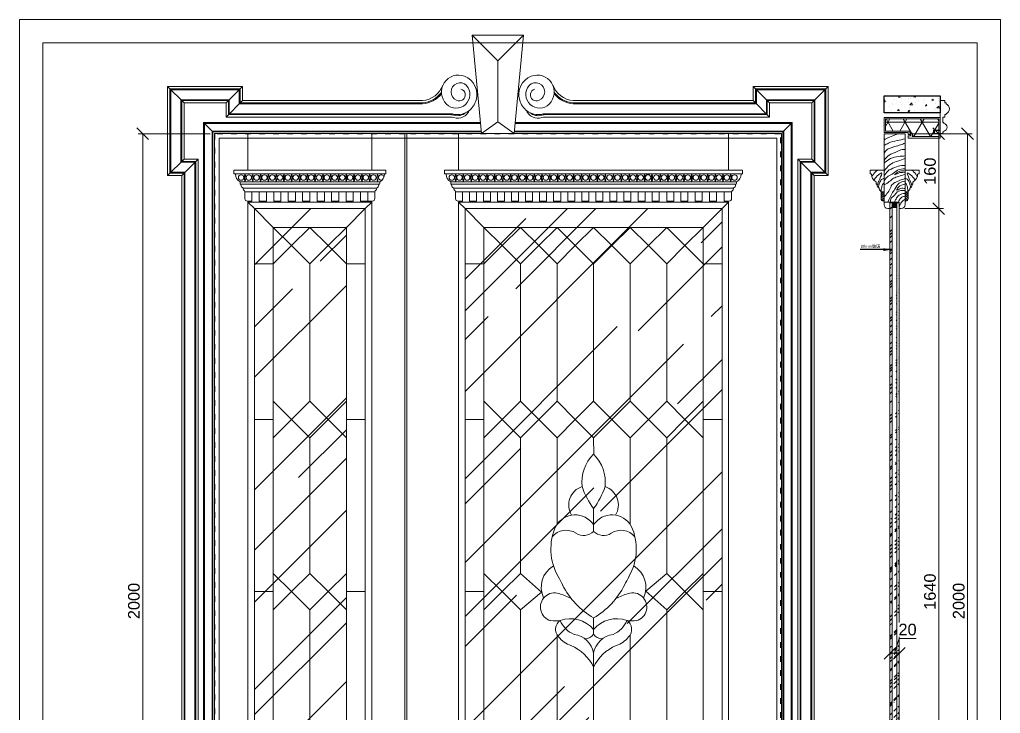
# Model space of a CAD drawing. Header units: millimetres. Extents: x 2215 to 4315, y 964 to 3934.
# Drawn here: x 2215 to 4315, y 2449 to 3934 of the extents above; entities that cross this region are included whole.
import ezdxf

# ---------------------------------------------------------------- set-up
doc = ezdxf.new("R2010")
doc.units = ezdxf.units.MM
doc.linetypes.add('ACAD_ISO03W100', pattern=[30, 12, -18])
for name, color, linetype, lineweight in [('图框', 7, 'Continuous', 13), ('填充', 8, 'Continuous', 5), ('墙体', 1, 'Continuous', 30), ('文字标注', 3, 'Continuous', 9), ('标准家私', 4, 'Continuous', 20), ('标注', 2, 'Continuous', 9), ('雕花件', 2, 'Continuous', 18)]:
    doc.layers.add(name, color=color, linetype=linetype, lineweight=lineweight)
doc.styles.get("Standard").update_dxf_attribs({"font": 'arial.ttf'})
doc.dimstyles.new('副本 (2)ISO-25', dxfattribs={"dimscale": 9, "dimtxt": 2.5, "dimasz": 2, "dimexe": 1.25, "dimexo": 0.625, "dimtad": 1, "dimlfac": 0.25, "dimdsep": 46, "dimtxsty": 'Standard', "dimcen": 2.5, "dimadec": 0, "dimazin": 0, "dimtfac": 1, "dimtmove": 0, "dimatfit": 3, "dimfxl": 1, "dimarcsym": 0})

# ---------------------------------------------------------------- blocks, each defined once
blk = doc.blocks.new('A$C7F811625')
for points, knots in [([(0, 140.6), (1.7, 142.2), (6, 146.2), (11.9, 147.4), (30, 154.7)], [0, 0, 0, 0, 6.141534, 15.582764, 15.582764, 15.582764, 15.582764]), ([(45, 143.7), (39.3, 142.7), (27.3, 140.5), (11.7, 136.5), (3.1, 131.4), (0, 129.5)], [0, 0, 0, 0, 15.523099, 32.554167, 42.234582, 42.234582, 42.234582, 42.234582]), ([(45, 134.6), (41.7, 133.3), (34.7, 130.5), (24.3, 128.2), (15, 125.1), (5.9, 121.6), (2.1, 116.2), (0, 113.2)], [0, 0, 0, 0, 9.369699, 20.235938, 28.042759, 35.902645, 45.338935, 45.338935, 45.338935, 45.338935]), ([(0, 97.7), (3.3, 102), (10.7, 111.3), (26, 115.2), (36.9, 121.4), (42.9, 121), (45, 120.8)], [0, 0, 0, 0, 14.024122, 30.887039, 40.818135, 46.446988, 46.446988, 46.446988, 46.446988]), ([(45, 107.3), (40.3, 107.1), (29.8, 106.5), (13.6, 102.7), (4.5, 95.5), (0, 92)], [0, 0, 0, 0, 12.689645, 28.116299, 43.206719, 43.206719, 43.206719, 43.206719]), ([(45, 101.7), (40, 99.9), (30.1, 96.6), (16.9, 92.3), (6.9, 84.2), (2.5, 77.9), (0, 74.4)], [0, 0, 0, 0, 14.253745, 27.737214, 36.491524, 48.101835, 48.101835, 48.101835, 48.101835]), ([(0, 64.4), (2.4, 68.2), (7.9, 76.8), (22.4, 82.6), (34.8, 87.5), (42.5, 87.1), (45, 87)], [0, 0, 0, 0, 11.610586, 26.590088, 40.128371, 46.844779, 46.844779, 46.844779, 46.844779]), ([(45, 80.1), (39.2, 79.6), (28.6, 78.7), (18.1, 67.9), (6.4, 63.4), (1.9, 57.1), (0, 54.4)], [0, 0, 0, 0, 14.912743, 27.419277, 38.60092, 47.38247, 47.38247, 47.38247, 47.38247]), ([(45, 68.4), (40.3, 66.6), (32.2, 63.4), (19.6, 60.6), (11.3, 51.3), (3.9, 47.6), (0, 45.6)], [0, 0, 0, 0, 13.476269, 23.257262, 33.57589, 45.279306, 45.279306, 45.279306, 45.279306]), ([(45, 74.9), (40.2, 75.6), (33, 76.8), (20, 64.9), (30.9, 71.4), (37.1, 72.3), (43.1, 72.3), (45, 72.2)], [0, 0, 0, 0, 14.313967, 21.470995, 26.198282, 36.795145, 41.775346, 41.775346, 41.775346, 41.775346]), ([(45, 58.9), (37.6, 56.6), (27, 53.3), (16.1, 45.7), (12.2, 33.1), (5.7, 26), (0, 19.6)], [0, 0, 0, 0, 20.901576, 30.045138, 32.992789, 55.285913, 55.285913, 55.285913, 55.285913]), ([(45, 53.6), (40.5, 52.5), (30.6, 50.2), (24.1, 37), (14.9, 24.4), (10.8, 14.7), (8.3, 8.7)], [0, 0, 0, 0, 11.776932, 25.934796, 36.370172, 53.738774, 53.738774, 53.738774, 53.738774]), ([(45, 47.2), (39.9, 46.2), (32.9, 44.8), (24.5, 31.2), (36.6, 39.7), (42.1, 38.1), (45, 37.3)], [0, 0, 0, 0, 14.720511, 20.218007, 28.165525, 36.638867, 36.638867, 36.638867, 36.638867]), ([(45, 33.5), (38.8, 33.5), (28.6, 33.5), (22.6, 22.1), (13.9, 17.5), (13.7, 11.6), (13.6, 8.7)], [0, 0, 0, 0, 15.06114, 24.676668, 31.829187, 39.127682, 39.127682, 39.127682, 39.127682]), ([(45, 27.2), (40.3, 26.6), (32, 25.5), (26, 16.1), (23.5, 10.8), (22.5, 8.7)], [0, 0, 0, 0, 11.891131, 21.312687, 27.648895, 27.648895, 27.648895, 27.648895]), ([(45, 21.2), (42.5, 20.7), (37.6, 19.6), (32.8, 14.4), (31.6, 10.3), (31.1, 8.7)], [0, 0, 0, 0, 6.600032, 13.164807, 17.765214, 17.765214, 17.765214, 17.765214]), ([(45, 14.7), (41.4, 12.3), (39.1, 10.6), (35, 4.7), (32.5, 0)], [0, 0, 0, 0, 4.116754, 9.358668, 9.358668, 9.358668, 9.358668])]:
    blk.add_open_spline(points, degree=3, knots=knots)
blk = doc.blocks.new('A$C26CE0088')
for points in [[(0, 31.8), (7.7, 42.8), (13.2, 46)], [(4.4, 24.6), (11.6, 34), (21, 40.3), (17, 28), (11.4, 12.8)], [(14.1, 9), (16.5, 18.8), (20.7, 26), (26.1, 29.2)], [(19.6, 0), (21.1, 9.8), (24, 16.9), (26.1, 19.1)]]:
    blk.add_spline(points, degree=3)
blk = doc.blocks.new('A$C2D625351')
at = {"layer": '填充'}
h = blk.add_hatch(dxfattribs=at)
h.set_pattern_fill('AR-RROOF', color=256, scale=10, angle=45, style=0)
h.set_pattern_definition([(45, (-672.91, -1249.6), (215.526, 574.736), [3810, -508, 1270, -254]), (45, (-523.84, -920.93), (-418.48, 59.27), [762, -83.82, 1524, -190.5]), (45, (-735.78, -1007.14), (813.611, 1054.282), [2032, -355.6, 1016, -254])])
h.paths.add_polyline_path([(0, 1640), (0, 0), (550, 0), (550, 1640)])
at = {"layer": '标准家私', "color": 30}
for p, q in [((40.2, 1599.8), (0, 1640)), ((509.8, 1599.8), (550, 1640)), ((40.2, 1521.5), (0, 1521.5)), ((118.5, 1227.8), (118.5, 1521.5)), ((196.7, 1227.8), (196.7, 1521.5)), ((275, 1227.8), (275, 1521.5)), ((353.3, 1227.8), (353.3, 1521.5)), ((431.5, 1227.8), (431.5, 1521.5)), ((509.8, 1521.5), (550, 1521.5)), ((40.2, 1188.7), (0, 1188.7)), ((509.8, 1188.7), (550, 1188.7)), ((118.5, 859.1), (118.5, 1149.6)), ((196.7, 964.3), (196.7, 1149.6)), ((275.2, 1114.3), (275, 1149.6)), ((353.3, 964.3), (353.3, 1149.6)), ((431.5, 859.1), (431.5, 1149.6)), ((275, 949.1), (275.1, 997.7)), ((40.2, 820), (0, 820)), ((509.8, 820), (550, 820)), ((118.5, 490.4), (118.5, 780.9)), ((431.5, 490.4), (431.5, 780.9)), ((275, 729.2), (275, 763.8)), ((196.7, 490.4), (196.7, 727.4)), ((353.3, 490.4), (353.3, 727.4)), ((275, 689.1), (275, 658.7)), ((275, 490.4), (275, 658.7)), ((40.2, 451.3), (0, 451.3)), ((509.8, 451.3), (550, 451.3)), ((118.5, 118.5), (118.5, 412.2)), ((196.7, 118.5), (196.7, 412.2)), ((275, 118.5), (275, 412.2)), ((353.3, 118.5), (353.3, 412.2)), ((431.5, 118.5), (431.5, 412.2)), ((40.2, 118.5), (0, 118.5)), ((509.8, 118.5), (550, 118.5)), ((40.2, 40.2), (0, 0)), ((509.8, 40.2), (550, 0))]:
    blk.add_line(p, q, dxfattribs=at)
at = {"layer": '标准家私'}
blk.add_lwpolyline([(0, 1640), (0, 0), (550, 0), (550, 1640)], close=True, dxfattribs=at)
at = {"layer": '标准家私', "color": 30}
blk.add_lwpolyline([(40.2, 1599.8), (40.2, 40.2), (509.8, 40.2), (509.8, 1599.8)], close=True, dxfattribs=at)
for points in [[(40.2, 1599.8), (79.4, 1560.6), (118.5, 1599.8), (157.6, 1560.6), (196.7, 1599.8), (235.9, 1560.6), (275, 1599.8)], [(509.8, 1599.8), (470.6, 1560.6), (431.5, 1599.8), (392.4, 1560.6), (353.3, 1599.8), (314.1, 1560.6), (275, 1599.8)], [(40.2, 1521.5), (79.4, 1560.6), (118.5, 1521.5), (157.6, 1560.6), (196.7, 1521.5), (235.9, 1560.6), (275, 1521.5)], [(509.8, 1521.5), (470.6, 1560.6), (431.5, 1521.5), (392.4, 1560.6), (353.3, 1521.5), (314.1, 1560.6), (275, 1521.5)], [(40.2, 1227.8), (79.4, 1188.7), (118.5, 1227.8), (157.6, 1188.7), (196.7, 1227.8), (235.9, 1188.7), (275, 1227.8)], [(509.8, 1227.8), (470.6, 1188.7), (431.5, 1227.8), (392.4, 1188.7), (353.3, 1227.8), (314.1, 1188.7), (275, 1227.8)], [(40.2, 1149.6), (79.4, 1188.7), (118.5, 1149.6), (157.6, 1188.7), (196.7, 1149.6), (235.9, 1188.7), (275, 1149.6)], [(509.8, 1149.6), (470.6, 1188.7), (431.5, 1149.6), (392.4, 1188.7), (353.3, 1149.6), (314.1, 1188.7), (275, 1149.6)], [(40.2, 859.1), (79.4, 820), (118.5, 859.1), (163.8, 819.2)], [(509.8, 859.1), (470.6, 820), (431.5, 859.1), (386.5, 821)], [(40.2, 780.9), (79.4, 820), (118.5, 780.9), (163.8, 819.2)], [(509.8, 780.9), (470.6, 820), (431.5, 780.9), (386.5, 821)], [(40.2, 490.4), (79.4, 451.3), (118.5, 490.4), (157.6, 451.3), (196.7, 490.4), (235.9, 451.3), (275, 490.4)], [(509.8, 490.4), (470.6, 451.3), (431.5, 490.4), (392.4, 451.3), (353.3, 490.4), (314.1, 451.3), (275, 490.4)], [(40.2, 412.2), (79.4, 451.3), (118.5, 412.2), (157.6, 451.3), (196.7, 412.2), (235.9, 451.3), (275, 412.2)], [(509.8, 412.2), (470.6, 451.3), (431.5, 412.2), (392.4, 451.3), (353.3, 412.2), (314.1, 451.3), (275, 412.2)], [(40.2, 118.5), (79.4, 79.4), (118.5, 118.5), (157.6, 79.4), (196.7, 118.5), (235.9, 79.4), (275, 118.5)], [(509.8, 118.5), (470.6, 79.4), (431.5, 118.5), (392.4, 79.4), (353.3, 118.5), (314.1, 79.4), (275, 118.5)], [(40.2, 40.2), (79.4, 79.4), (118.5, 40.2), (157.6, 79.4), (196.7, 40.2), (235.9, 79.4), (275, 40.2)], [(509.8, 40.2), (470.6, 79.4), (431.5, 40.2), (392.4, 79.4), (353.3, 40.2), (314.1, 79.4), (275, 40.2)]]:
    blk.add_lwpolyline(points, dxfattribs=at)
for centre, radius, start, end in [((335.9, 1053.7), 86, 135.2098, 185.9104), ((214.1, 1053.7), 86, 354.0896, 44.7902), ((263.5, 1005.5), 41.6, 108.5097, 211.5109), ((419, 1103.5), 178.6, 199.1736, 216.3219), ((131, 1103.5), 178.6, 323.6781, 340.8264), ((286.5, 1005.5), 41.6, 328.4891, 71.4903), ((235.6, 936.6), 47.7, 34.3236, 150.2333), ((314.4, 936.6), 47.7, 29.7667, 145.6764), ((301.6, 911.1), 118.1, 155.381, 209.8793), ((216.3, 912.2), 39.1, 57.3021, 139.9522), ((253.7, 970.7), 30.4, 237.2716, 314.5813), ((296.3, 970.7), 30.4, 225.4187, 302.7284), ((333.7, 912.2), 39.1, 40.0478, 122.6979), ((248.4, 911.1), 118.1, 330.1207, 24.619), ((215.5, 829.5), 52.7, 120.1193, 205.8429), ((334.5, 829.5), 52.7, 334.1571, 59.8807), ((-113, 672.9), 360, 26.6216, 29.8793), ((663, 672.9), 360, 150.1207, 153.3784), ((360.2, 910.1), 169.4, 206.6216, 239.7827), ((189.8, 910.1), 169.4, 300.2173, 333.3784), ((191.5, 787.1), 30.4, 71.6689, 254.0856), ((161.3, 680.6), 141.1, 62.1666, 73.6294), ((388.7, 680.6), 141.1, 106.3706, 117.8334), ((358.5, 787.1), 30.4, 285.9144, 108.3311), ((191.7, 827.3), 69.9, 262.9237, 279.6926), ((216.6, 739.3), 23.2, 124.5063, 223.7484), ((225.5, 697.7), 64.5, 39.8244, 109.8916), ((254.1, 779.2), 54.8, 202.3529, 247.6716), ((324.5, 697.7), 64.5, 70.1084, 140.1756), ((295.9, 779.2), 54.8, 292.3284, 337.6471), ((358.3, 827.3), 69.9, 260.3074, 277.0763), ((333.4, 739.3), 23.2, 315.505, 55.4937), ((243.6, 757), 55.1, 217.6265, 252.0726), ((226.2, 679.3), 49.8, 11.3464, 81.7278), ((255.4, 742.4), 23.7, 272.7053, 325.9487), ((294.6, 742.4), 23.7, 214.0513, 267.2947), ((323.8, 679.3), 49.8, 98.2722, 168.6536), ((306.4, 757), 55.1, 287.9274, 322.3735), ((190.2, 617.6), 94.2, 25.856, 67.285), ((359.8, 617.6), 94.2, 112.715, 154.144)]:
    blk.add_arc(centre, radius, start, end, dxfattribs=at)
blk = doc.blocks.new('A$C4E6B598A')
at = {"layer": '填充'}
h = blk.add_hatch(dxfattribs=at)
h.set_pattern_fill('AR-RROOF', color=256, scale=10, angle=45, style=0)
h.set_pattern_definition([(45, (-672.91, -1249.6), (215.526, 574.736), [3810, -508, 1270, -254]), (45, (-523.84, -920.93), (-418.48, 59.27), [762, -83.82, 1524, -190.5]), (45, (-735.78, -1007.14), (813.611, 1054.282), [2032, -355.6, 1016, -254])])
h.paths.add_polyline_path([(196.7, 1640), (0, 1640), (0, 0), (196.7, 0)])
at = {"layer": '标准家私', "color": 30}
for p, q in [((40.2, 1599.8), (0, 1640)), ((196.7, 1599.8), (237, 1640)), ((40.2, 1521.5), (0, 1521.5)), ((118.5, 1227.8), (118.5, 1521.5)), ((196.7, 1227.8), (196.7, 1521.5)), ((196.7, 1521.5), (237, 1521.5)), ((40.2, 1188.7), (0, 1188.7)), ((196.7, 1188.7), (237, 1188.7)), ((118.5, 859.1), (118.5, 1149.6)), ((196.7, 964.3), (196.7, 1149.6)), ((40.2, 820), (0, 820)), ((196.7, 820), (237, 820)), ((118.5, 490.4), (118.5, 780.9)), ((196.7, 490.4), (196.7, 727.4)), ((40.2, 451.3), (0, 451.3)), ((196.7, 451.3), (237, 451.3)), ((118.5, 118.5), (118.5, 412.2)), ((196.7, 118.5), (196.7, 412.2)), ((40.2, 118.5), (0, 118.5)), ((196.7, 118.5), (237, 118.5)), ((40.2, 40.2), (0, 0)), ((196.7, 40.2), (237, 0))]:
    blk.add_line(p, q, dxfattribs=at)
at = {"layer": '标准家私'}
blk.add_lwpolyline([(237, 1640), (0, 1640), (0, 0), (237, 0)], close=True, dxfattribs=at)
at = {"layer": '标准家私', "color": 30}
blk.add_lwpolyline([(196.7, 1599.8), (40.2, 1599.8), (40.2, 40.2), (196.7, 40.2)], close=True, dxfattribs=at)
for points in [[(40.2, 1599.8), (79.4, 1560.6), (118.5, 1599.8), (157.6, 1560.6), (196.7, 1599.8)], [(40.2, 1521.5), (79.4, 1560.6), (118.5, 1521.5), (157.6, 1560.6), (196.7, 1521.5)], [(40.2, 1227.8), (79.4, 1188.7), (118.5, 1227.8), (157.6, 1188.7), (196.7, 1227.8)], [(40.2, 1149.6), (79.4, 1188.7), (118.5, 1149.6), (157.6, 1188.7), (196.7, 1149.6)], [(40.2, 859.1), (79.4, 820), (118.5, 859.1), (157.6, 820), (196.7, 859.1)], [(40.2, 780.9), (79.4, 820), (118.5, 780.9), (157.6, 820), (196.7, 780.9)], [(40.2, 490.4), (79.4, 451.3), (118.5, 490.4), (157.6, 451.3), (196.7, 490.4)], [(40.2, 412.2), (79.4, 451.3), (118.5, 412.2), (157.6, 451.3), (196.7, 412.2)], [(40.2, 118.5), (79.4, 79.4), (118.5, 118.5), (157.6, 79.4), (196.7, 118.5)], [(40.2, 40.2), (79.4, 79.4), (118.5, 40.2), (157.6, 79.4), (196.7, 40.2)]]:
    blk.add_lwpolyline(points, dxfattribs=at)
blk = doc.blocks.new('_Oblique')
at = {"color": 0, "linetype": 'ByBlock', "lineweight": -2}
blk.add_line((-0.5, -0.5), (0.5, 0.5), dxfattribs=at)

msp = doc.modelspace()

# ---------------------------------------------------------------- hatches: boundary and pattern name
at = {"layer": '填充'}
h = msp.add_hatch(dxfattribs=at)
h.set_pattern_fill('NET3', color=0, scale=10, style=0)
h.set_pattern_definition([(0, (-126368.408, -118903.944), (0, 31.75), []), (60, (-126368.408, -118903.944), (-27.4963066, 15.875), []), (120, (-126368.408, -118903.944), (-27.4963066, -15.875), [])])
h.paths.add_polyline_path([(4125.7, 3683.6), (4125.7, 3691.1), (4120.7, 3691.1), (4120.7, 3695.6), (4068.7, 3695.6), (4068.7, 3721.6), (4182.7, 3721.6), (4182.7, 3683.6)])
h = msp.add_hatch(dxfattribs=at)
h.set_pattern_fill('ANSI31', color=0, style=0)
h.set_pattern_definition([(45, (1532.7515, 1492.1396), (-2.245064, 2.245064), [])])
h.paths.add_polyline_path([(4065.7, 3565.6), (4059.2, 3565.6), (4059.2, 3550.6, 0.414214), (4064.2, 3545.6), (4065.7, 3545.6)])
h = msp.add_hatch(dxfattribs=at)
h.set_pattern_fill('ANSI31', color=0, style=0)
h.set_pattern_definition([(135, (6643.635, 1492.1396), (2.245064, 2.245064), [])])
h.paths.add_polyline_path([(4110.7, 3545.6), (4112.2, 3545.6, 0.414214), (4117.2, 3550.6), (4117.2, 3565.6), (4110.7, 3565.6)])
h = msp.add_hatch(dxfattribs=at)
h.set_pattern_fill('AR-RROOF', color=0, angle=45, style=0)
h.set_pattern_definition([(45, (1619.384, 942.633), (21.55261, 57.47364), [381, -50.8, 127, -25.4]), (45, (1634.29, 975.5), (-41.848, 5.92697), [76.2, -8.382, 152.4, -19.05]), (45, (1613.098, 966.88), (81.36112, 105.42821), [203.2, -35.56, 101.6, -25.4])])
edge = h.paths.add_edge_path()
edge.add_line((4098.2, 1875.6), (4098.2, 3543.6))
edge.add_line((4093.2, 1877.6), (4093.2, 3541.6))
edge.add_line((4083.2, 1877.6), (4083.2, 3541.6))
edge.add_line((4078.2, 3543.6), (4078.2, 1875.6))
at = {"layer": '标准家私'}
msp.add_hatch(color=0, dxfattribs=at).paths.add_polyline_path([(4083.2, 3541.6), (4083.2, 3531.6), (4093.2, 3531.6), (4093.2, 3541.6)])

# ---------------------------------------------------------------- linework, layer by layer
at = {"layer": '图框', "color": 0}
msp.add_lwpolyline([(2214.8, 3934), (2214.8, 964), (4314.8, 964), (4314.8, 3934)], close=True, dxfattribs=at)
at = {"layer": '图框', "color": 0, "lineweight": 20}
msp.add_lwpolyline([(2264.8, 3884), (2264.8, 1014), (4264.8, 1014), (4264.8, 3884)], close=True, dxfattribs=at)
at = {"layer": '填充', "color": 0}
for p, q in [((2566.8, 3755.6), (2531.8, 3790.6)), ((2656.8, 3755.6), (2691.8, 3790.6)), ((3820.8, 3755.6), (3785.8, 3790.6)), ((3910.8, 3755.6), (3945.8, 3790.6)), ((2691.8, 3760.6), (2656.8, 3725.6)), ((3785.8, 3760.6), (3820.8, 3725.6)), ((4067.3, 3762.5), (4065.7, 3760.9)), ((4067.3, 3762.5), (4068, 3758)), ((4068.2, 3770.4), (4068.2, 3770.4)), ((4088.2, 3763.4), (4088.2, 3763.4)), ((4096.9, 3767.9), (4096.9, 3767.9)), ((4098.4, 3770.6), (4097.1, 3767.1)), ((4100.1, 3768.1), (4097.1, 3767.1)), ((4098.5, 3770.6), (4100.1, 3768.1)), ((4104, 3765.1), (4104, 3765.1)), ((4118.5, 3765.5), (4118.5, 3765.5)), ((4122.4, 3765.7), (4122.4, 3765.7)), ((4129.6, 3767.1), (4129.6, 3767.1)), ((4132.1, 3770.6), (4129.8, 3768.6)), ((4133, 3768), (4129.8, 3768.6)), ((4132.7, 3770.6), (4132.9, 3768)), ((4139.9, 3759.9), (4139.9, 3759.9)), ((4149.8, 3760.8), (4149.8, 3760.8)), ((4152.5, 3763.5), (4152.5, 3763.5)), ((4170.9, 3764), (4168, 3761.6)), ((4171.2, 3761), (4168, 3761.6)), ((4170.9, 3764), (4171.2, 3761)), ((4182.6, 3759.9), (4182.6, 3759.9)), ((4182.8, 3765.6), (4182.8, 3765.6)), ((4068, 3758), (4065.7, 3758.2)), ((4066.3, 3754.6), (4066.3, 3754.6)), ((4071, 3757.8), (4071, 3757.8)), ((4077.9, 3747.1), (4077.9, 3747.1)), ((4082.3, 3739), (4082.3, 3739)), ((4083.2, 3755.3), (4083.2, 3755.3)), ((4084, 3751.7), (4084, 3751.7)), ((4097.7, 3741.7), (4094.7, 3739.2)), ((4097.9, 3738.6), (4094.7, 3739.2)), ((4097.7, 3741.7), (4097.9, 3738.6)), ((4098, 3740.8), (4098, 3740.8)), ((4100.1, 3755.9), (4100.1, 3755.9)), ((4102.3, 3752.4), (4102.3, 3752.4)), ((4117, 3756.5), (4117, 3756.5)), ((4118.9, 3740.3), (4117.5, 3736.7)), ((4118.9, 3740.3), (4120.6, 3737.8)), ((4119.9, 3746.5), (4119.9, 3746.5)), ((4125.2, 3755.7), (4121.1, 3751.8)), ((4125.9, 3751.2), (4121.1, 3751.8)), ((4124, 3750.7), (4124, 3750.7)), ((4125.2, 3755.7), (4125.9, 3751.2)), ((4129.6, 3753.3), (4129.6, 3753.3)), ((4130.8, 3739.9), (4130.8, 3739.9)), ((4133.9, 3757.1), (4133.9, 3757.1)), ((4150.8, 3757.7), (4150.8, 3757.7)), ((4155.7, 3752.7), (4154.4, 3749.1)), ((4157.4, 3750.1), (4154.4, 3749.1)), ((4155.7, 3752.7), (4157.4, 3750.1)), ((4155.7, 3741.1), (4155.7, 3741.1)), ((4167.7, 3758.4), (4167.7, 3758.4)), ((4174.1, 3741.8), (4174.1, 3741.8)), ((4175.7, 3754.5), (4175.7, 3754.5)), ((4176.9, 3743.5), (4176.9, 3743.5)), ((4183.1, 3749), (4179, 3745)), ((4183.8, 3744.5), (4179, 3745)), ((4183.1, 3749), (4183.8, 3744.5)), ((4184.7, 3759), (4184.7, 3759)), ((4113.4, 3735.9), (4113.4, 3735.9)), ((4120.6, 3737.8), (4117.5, 3736.7)), ((4135.9, 3734.6), (4135.8, 3734.6)), ((4135.9, 3734.6), (4135.9, 3734.6)), ((4177.7, 3736), (4177.7, 3736)), ((2628.8, 3693.6), (2608.8, 3713.6)), ((3848.8, 3693.6), (3868.8, 3713.6)), ((2703.8, 3689.6), (2703.8, 3611.6)), ((2968.8, 3689.6), (2968.8, 3611.6)), ((3154.8, 3689.6), (3154.8, 3611.6)), ((3732.8, 3689.6), (3732.8, 3611.6)), ((2531.8, 3600.6), (2566.8, 3635.6)), ((2561.8, 3600.6), (2596.8, 3635.6)), ((3880.8, 3635.6), (3915.8, 3600.6)), ((3910.8, 3635.6), (3945.8, 3600.6)), ((2673.8, 3603.6), (2676.8, 3603.6)), ((2998.8, 3603.6), (2995.8, 3603.6)), ((3124.8, 3603.6), (3127.8, 3603.6)), ((3762.8, 3603.6), (3759.8, 3603.6)), ((2686.8, 3586.6), (2985.8, 3586.6)), ((2688.8, 3581.6), (2983.7, 3581.6)), ((2693.8, 3573.6), (2978.8, 3573.6)), ((3137.8, 3586.6), (3749.8, 3586.6)), ((3139.8, 3581.6), (3747.7, 3581.6)), ((3144.8, 3573.6), (3742.8, 3573.6)), ((2703.8, 3565.6), (2697.3, 3565.6)), ((2968.8, 3565.6), (2975.3, 3565.6)), ((3154.8, 3565.6), (3148.3, 3565.6)), ((3732.8, 3565.6), (3739.3, 3565.6)), ((2717.8, 3529.6), (2703.8, 3543.6)), ((2954.8, 3529.6), (2968.8, 3543.6)), ((3168.8, 3529.6), (3154.8, 3543.6)), ((3718.8, 3529.6), (3732.8, 3543.6))]:
    msp.add_line(p, q, dxfattribs=at)
for points in [[(3077.5, 3755.6), (2686.8, 3755.6), (2686.8, 3785.6), (2536.8, 3785.6), (2536.8, 3605.6), (2566.8, 3605.6), (2566.8, 1859.6)], [(3077.6, 3753.6), (2684.8, 3753.6), (2684.8, 3783.6), (2538.8, 3783.6), (2538.8, 3607.6), (2568.8, 3607.6), (2568.8, 1859.6)], [(3908.8, 1859.6), (3908.8, 3607.6), (3938.8, 3607.6), (3938.8, 3783.6), (3792.8, 3783.6), (3792.8, 3753.6), (3400, 3753.6)], [(3910.8, 1859.6), (3910.8, 3605.6), (3940.8, 3605.6), (3940.8, 3785.6), (3790.8, 3785.6), (3790.8, 3755.6), (3400.1, 3755.6)], [(3137.8, 3732.6), (2663.8, 3732.6), (2663.8, 3762.6), (2559.8, 3762.6), (2559.8, 3628.6), (2589.8, 3628.6), (2589.8, 1859.6)], [(3137.8, 3730.6), (2661.8, 3730.6), (2661.8, 3760.6), (2561.8, 3760.6), (2561.8, 3630.6), (2591.8, 3630.6), (2591.8, 1859.6)], [(3887.8, 1859.6), (3887.8, 3628.6), (3917.8, 3628.6), (3917.8, 3762.6), (3813.8, 3762.6), (3813.8, 3732.6), (3339.8, 3732.6)], [(3885.8, 1859.6), (3885.8, 3630.6), (3915.8, 3630.6), (3915.8, 3760.6), (3815.8, 3760.6), (3815.8, 3730.6), (3339.8, 3730.6)], [(3201.9, 3711.6), (2610.8, 3711.6), (2610.8, 1859.6)], [(3866.8, 1859.6), (3866.8, 3711.6), (3275.7, 3711.6)], [(3203.4, 3695.6), (2626.8, 3695.6), (2626.8, 1859.6)], [(3850.8, 1859.6), (3850.8, 3695.6), (3274.3, 3695.6)]]:
    msp.add_lwpolyline(points, dxfattribs=at)
for points in [[(3175.7, 3738.2, -0.191324), (3146.1, 3731.3, 0.077908), (3137.8, 3732.6, 0.077908)], [(3301.9, 3738.2, 0.191324), (3331.6, 3731.3, -0.077908), (3339.8, 3732.6, -0.077908)], [(3169.9, 3734.8, -0.241633), (3145.6, 3729.3, 0.079504), (3137.8, 3730.6, 0.079504)], [(3307.8, 3734.8, 0.241633), (3332, 3729.3, -0.079504), (3339.8, 3730.6, -0.079504)]]:
    msp.add_lwpolyline(points, format="xyb", dxfattribs=at)
for points in [[(2717.8, 3529.6), (2717.8, 1889.6), (2954.8, 1889.6), (2954.8, 3529.6)], [(3168.8, 3529.6), (3168.8, 1889.6), (3718.8, 1889.6), (3718.8, 3529.6)]]:
    msp.add_lwpolyline(points, close=True, dxfattribs=at)
for centre, radius, start, end in [((3072.4, 3812.8), 57.4, 275.1135, 322.7417), ((3072.4, 3812.8), 59.4, 275.0266, 320.5918), ((3405.3, 3812.8), 59.4, 219.4082, 264.9734), ((3405.3, 3812.8), 57.4, 217.2583, 264.8865)]:
    msp.add_arc(centre, radius, start, end, dxfattribs=at)
at = {"layer": '墙体', "color": 0}
for p, q in [((4065.7, 3734.6), (4065.7, 3770.6)), ((4065.7, 3770.6), (4185.7, 3770.6)), ((4185.7, 3770.6), (4185.7, 3734.6)), ((4185.7, 3734.6), (4065.7, 3734.6))]:
    msp.add_line(p, q, dxfattribs=at)
at = {"layer": '标准家私', "color": 0}
for p, q in [((3183.8, 3900.6), (3238.8, 3845.6)), ((3203.8, 3690.6), (3183.8, 3900.6)), ((3293.8, 3900.6), (3238.8, 3845.6)), ((3273.8, 3690.6), (3293.8, 3900.6)), ((3238.8, 3715.6), (3238.8, 3845.6)), ((4185.7, 3690.6), (4185.7, 3760.6)), ((4185.7, 3760.6), (4191.7, 3760.6)), ((4191.7, 3760.6), (4195.7, 3760.6)), ((4195.7, 3760.6), (4195.7, 3755.6)), ((4195.7, 3755.6), (4198.7, 3755.6)), ((4198.7, 3755.6), (4198.7, 3753.6)), ((4191.7, 3725.6), (4195.7, 3725.6)), ((4191.7, 3725.6), (4191.7, 3713.6)), ((4195.7, 3725.6), (4195.7, 3730.6)), ((4195.7, 3730.6), (4198.7, 3730.6)), ((4198.7, 3730.6), (4198.7, 3732.6)), ((3203.8, 3690.6), (3238.8, 3715.6)), ((3273.8, 3690.6), (3238.8, 3715.6)), ((4191.7, 3713.6), (4193.7, 3713.6)), ((4193.7, 3713.6), (4193.7, 3711.6)), ((3039.8, 1689.6), (3039.8, 3689.6)), ((3043.8, 3689.6), (3043.8, 1689.6)), ((4065.7, 3689.6), (4110.7, 3689.6)), ((4065.7, 3543.6), (4065.7, 3689.6)), ((4110.7, 3689.6), (4110.7, 3543.6)), ((4191.7, 3690.6), (4185.7, 3690.6)), ((4191.7, 3693.6), (4191.7, 3690.6)), ((4191.7, 3693.6), (4193.7, 3693.6)), ((4193.7, 3693.6), (4193.7, 3695.6)), ((2673.8, 3611.6), (2673.8, 3603.6)), ((2673.8, 3611.6), (2998.8, 3611.6)), ((2673.8, 3603.6), (2998.8, 3603.6)), ((2998.8, 3611.6), (2998.8, 3603.6)), ((3124.8, 3611.6), (3124.8, 3603.6)), ((3124.8, 3611.6), (3762.8, 3611.6)), ((3124.8, 3603.6), (3762.8, 3603.6)), ((3762.8, 3611.6), (3762.8, 3603.6)), ((4035.7, 3611.6), (4035.7, 3603.6)), ((4065.7, 3611.6), (4035.7, 3611.6)), ((4035.7, 3603.6), (4038.7, 3603.6)), ((4065.7, 3611.6), (4065.7, 3565.6)), ((4110.7, 3611.6), (4140.7, 3611.6)), ((4110.7, 3611.6), (4110.7, 3565.6)), ((4140.7, 3603.6), (4137.7, 3603.6)), ((4140.7, 3611.6), (4140.7, 3603.6)), ((2686.8, 3586.6), (2686.8, 3583.1)), ((2688.3, 3581.6), (2688.8, 3581.6)), ((2688.8, 3581.6), (2688.8, 3580.1)), ((2984.3, 3581.6), (2983.8, 3581.6)), ((2983.8, 3581.6), (2983.8, 3580.7)), ((2985.8, 3586.6), (2985.8, 3583.1)), ((3137.8, 3586.6), (3137.8, 3583.1)), ((3139.3, 3581.6), (3139.8, 3581.6)), ((3139.8, 3581.6), (3139.8, 3580.1)), ((3748.3, 3581.6), (3747.8, 3581.6)), ((3747.8, 3581.6), (3747.8, 3580.7)), ((3749.8, 3586.6), (3749.8, 3583.1)), ((4048.7, 3586.6), (4048.7, 3583.1)), ((4050.2, 3581.6), (4050.7, 3581.6)), ((4050.7, 3581.6), (4050.7, 3580.1)), ((4126.2, 3581.6), (4125.7, 3581.6)), ((4125.7, 3581.6), (4125.7, 3580.1)), ((4127.7, 3586.6), (4127.7, 3583.1)), ((2697.3, 3565.6), (2975.3, 3565.6)), ((3148.3, 3565.6), (3739.3, 3565.6)), ((4059.2, 3550.6), (4059.2, 3565.6)), ((4065.7, 3565.6), (4059.2, 3565.6)), ((4065.7, 3565.6), (4065.7, 3545.6)), ((4110.7, 3565.6), (4110.7, 3545.6)), ((4110.7, 3565.6), (4117.2, 3565.6)), ((4117.2, 3550.6), (4117.2, 3565.6)), ((2968.8, 3543.6), (2703.8, 3543.6)), ((2703.8, 3543.6), (2703.8, 1875.6)), ((2968.8, 1875.6), (2968.8, 3543.6)), ((3732.8, 3543.6), (3154.8, 3543.6)), ((3154.8, 3543.6), (3154.8, 1875.6)), ((3732.8, 1875.6), (3732.8, 3543.6)), ((4065.7, 3545.6), (4064.2, 3545.6)), ((4098.2, 3543.6), (4065.7, 3543.6)), ((4065.7, 3537.6), (4065.7, 3543.6)), ((4078.2, 3529.6), (4073.7, 3529.6)), ((4078.2, 3543.6), (4078.2, 1875.6)), ((4098.2, 3541.6), (4078.2, 3541.6)), ((4083.2, 1877.6), (4083.2, 3541.6)), ((4093.2, 3531.6), (4083.2, 3531.6)), ((4093.2, 1877.6), (4093.2, 3541.6)), ((4098.2, 1875.6), (4098.2, 3543.6)), ((4102.7, 3529.6), (4098.2, 3529.6)), ((4110.7, 3545.6), (4112.2, 3545.6)), ((4110.7, 3543.6), (4110.7, 3537.6)), ((4110.7, 3543.6), (4110.7, 3543.6))]:
    msp.add_line(p, q, dxfattribs=at)
at = {"layer": '标准家私', "color": 0, "linetype": 'ACAD_ISO03W100'}
for p, q in [((3039.8, 3689.6), (2632.8, 3689.6)), ((2632.8, 3689.6), (2632.8, 1689.6)), ((3843.8, 3689.6), (3043.8, 3689.6)), ((3843.8, 1689.6), (3843.8, 3689.6))]:
    msp.add_line(p, q, dxfattribs=at)
at = {"layer": '标准家私', "color": 0}
for points in [[(3293.8, 3900.6), (3183.8, 3900.6)], [(3077.3, 3760.6), (2691.8, 3760.6), (2691.8, 3790.6), (2531.8, 3790.6), (2531.8, 3600.6), (2561.8, 3600.6), (2561.8, 1679.6)], [(3915.8, 1679.6), (3915.8, 3600.6), (3945.8, 3600.6), (3945.8, 3790.6), (3785.8, 3790.6), (3785.8, 3760.6), (3400.4, 3760.6)], [(3137.8, 3725.6), (2656.8, 3725.6), (2656.8, 3755.6), (2566.8, 3755.6), (2566.8, 3635.6), (2596.8, 3635.6), (2596.8, 1859.6)], [(3880.8, 1859.6), (3880.8, 3635.6), (3910.8, 3635.6), (3910.8, 3755.6), (3820.8, 3755.6), (3820.8, 3725.6), (3339.8, 3725.6)], [(4117.7, 3680.6), (4117.7, 3685.1), (4122.7, 3685.1), (4122.7, 3688.1), (4117.7, 3688.1), (4117.7, 3692.6), (4065.7, 3692.6), (4065.7, 3724.6), (4185.7, 3724.6), (4185.7, 3680.6), (4117.7, 3680.6)], [(3201.7, 3713.6), (2608.8, 3713.6), (2608.8, 1859.6)], [(3868.8, 1859.6), (3868.8, 3713.6), (3275.9, 3713.6)], [(4185.7, 3690.6), (4171.7, 3690.6), (4171.7, 3697.6), (4185.7, 3697.6)], [(4185.7, 3690.6), (4173.7, 3690.6), (4173.7, 3696.6), (4185.7, 3696.6)], [(3203.6, 3693.6), (2628.8, 3693.6), (2628.8, 1859.6)], [(3845.8, 1679.6), (3845.8, 3690.6), (2631.8, 3690.6), (2631.8, 1679.6)], [(3835.8, 1679.6), (3835.8, 3680.6), (2641.8, 3680.6), (2641.8, 1679.6)], [(3848.8, 1859.6), (3848.8, 3693.6), (3274.1, 3693.6)]]:
    msp.add_lwpolyline(points, dxfattribs=at)
for points in [[(3178.4, 3740.3, -0.389531), (3144.4, 3724.4, 0.084299), (3137.8, 3725.6, 0.084299)], [(3299.2, 3740.3, 0.389531), (3333.2, 3724.4, -0.084299), (3339.8, 3725.6, -0.084299)]]:
    msp.add_lwpolyline(points, format="xyb", dxfattribs=at)
msp.add_lwpolyline([(4125.7, 3683.6), (4125.7, 3691.1), (4120.7, 3691.1), (4120.7, 3695.6), (4068.7, 3695.6), (4068.7, 3721.6), (4182.7, 3721.6), (4182.7, 3683.6)], close=True, dxfattribs=at)
for centre, radius, start, end in [((3154.3, 3779.1), 36.2, 68.7694, 225.3729), ((3152.2, 3774), 41.7, 343.2511, 68.5736), ((3325.5, 3774), 41.7, 111.4264, 196.7489), ((3323.4, 3779.1), 36.2, 314.6271, 111.2306), ((3072.4, 3812.8), 52.4, 275.3519, 339.5755), ((3149.7, 3773.9), 29.3, 224.7361, 40.7874), ((3157.9, 3779.6), 19.4, 44.0762, 247.6249), ((3156.4, 3772.9), 12.7, 242.4867, 74.1986), ((3328, 3773.9), 29.3, 139.2126, 315.2639), ((3319.7, 3779.6), 19.4, 292.3751, 135.9238), ((3321.2, 3772.9), 12.7, 105.8014, 297.5133), ((3405.3, 3812.8), 52.4, 200.4245, 264.6481), ((3152.8, 3771.6), 40.5, 304.4929, 346.2723), ((3324.9, 3771.6), 40.5, 193.7277, 235.5071), ((4194.4, 3743.1), 11.4, 292.3182, 67.6818), ((4192.6, 3703.6), 8.07, 277.6281, 82.3719), ((2695.7, 3603.2), 18.8, 178.8884, 242.0427), ((2977, 3603.2), 18.8, 297.9573, 1.1116), ((3146.7, 3603.2), 18.8, 178.8884, 242.0427), ((3741, 3603.2), 18.8, 297.9573, 1.1116), ((4057.5, 3603.2), 18.8, 178.8884, 242.0427), ((4118.9, 3603.2), 18.8, 297.9573, 1.1116), ((2688.3, 3583.1), 1.5, 180, 270), ((2696, 3580.4), 7.18, 177.6937, 252.3512), ((2696.6, 3571.8), 3.28, 146.7552, 239.0569), ((2976.1, 3571.8), 3.28, 300.9431, 33.2448), ((2976.7, 3580.4), 7.18, 287.6488, 2.3063), ((2984.3, 3583.1), 1.5, 270, 0), ((3139.3, 3583.1), 1.5, 180, 270), ((3147, 3580.4), 7.18, 177.6937, 252.3512), ((3147.6, 3571.8), 3.28, 146.7552, 239.0569), ((3740.1, 3571.8), 3.28, 300.9431, 33.2448), ((3740.7, 3580.4), 7.18, 287.6488, 2.3063), ((3748.3, 3583.1), 1.5, 270, 0), ((4050.2, 3583.1), 1.5, 180, 270), ((4057.9, 3580.4), 7.18, 177.6937, 252.3512), ((4058.4, 3571.8), 3.28, 146.7552, 239.0569), ((4118, 3571.8), 3.28, 300.9431, 33.2448), ((4118.5, 3580.4), 7.18, 287.6488, 2.3063), ((4126.2, 3583.1), 1.5, 270, 0), ((2692.6, 3564.7), 4.84, 10.2022, 61.3408), ((2980.1, 3564.7), 4.84, 118.6592, 169.7978), ((3143.6, 3564.7), 4.84, 10.2022, 61.3408), ((3744.1, 3564.7), 4.84, 118.6592, 169.7978), ((4054.4, 3564.7), 4.84, 10.2022, 61.3408), ((4064.2, 3550.6), 5, 180, 270), ((4112.2, 3550.6), 5, 270, 0), ((4122, 3564.7), 4.84, 118.6592, 169.7978), ((4073.7, 3537.6), 8, 180, 270), ((4102.7, 3537.6), 8, 270, 0)]:
    msp.add_arc(centre, radius, start, end, dxfattribs=at)
at = {"layer": '标注', "color": 0}
for p, q in [((2622.8, 3689.6), (2468.4, 3689.6)), ((2478.4, 1689.6), (2478.4, 3689.6)), ((4120.7, 3689.6), (4192.8, 3689.6)), ((4120.7, 3689.6), (4254.4, 3689.6)), ((4182.8, 3529.6), (4182.8, 3689.6)), ((4244.4, 3689.6), (4244.4, 1689.6)), ((4110.4, 3529.6), (4192.8, 3529.6)), ((4110.4, 3529.6), (4192.8, 3529.6)), ((4182.8, 1889.6), (4182.8, 3529.6)), ((4088.2, 2577.7), (4097.8, 2609.6)), ((4097.8, 2609.6), (4134.2, 2609.6)), ((4078.2, 2579.5), (4078.2, 2587.7)), ((4098.2, 2579.5), (4098.2, 2587.7)), ((4098.2, 2577.7), (4078.2, 2577.7))]:
    msp.add_line(p, q, dxfattribs=at)
at = {"layer": '雕花件', "color": 0}
for p, q in [((2697.3, 3550.6), (2697.3, 3565.6)), ((2712.3, 3545.6), (2712.3, 3565.6)), ((2727.8, 3545.6), (2727.8, 3565.6)), ((2743.3, 3545.6), (2743.3, 3565.6)), ((2758.8, 3545.6), (2758.8, 3565.6)), ((2774.3, 3545.6), (2774.3, 3565.6)), ((2789.8, 3545.6), (2789.8, 3565.6)), ((2805.3, 3545.6), (2805.3, 3565.6)), ((2820.8, 3545.6), (2820.8, 3565.6)), ((2836.3, 3545.6), (2836.3, 3565.6)), ((2851.8, 3545.6), (2851.8, 3565.6)), ((2867.3, 3545.6), (2867.3, 3565.6)), ((2882.8, 3545.6), (2882.8, 3565.6)), ((2898.3, 3545.6), (2898.3, 3565.6)), ((2913.8, 3545.6), (2913.8, 3565.6)), ((2929.3, 3545.6), (2929.3, 3565.6)), ((2944.8, 3545.6), (2944.8, 3565.6)), ((2960.3, 3545.6), (2960.3, 3565.6)), ((2960.3, 3545.6), (2960.3, 3565.6)), ((2975.3, 3550.6), (2975.3, 3565.6)), ((3148.3, 3550.6), (3148.3, 3565.6)), ((3163.3, 3545.6), (3163.3, 3565.6)), ((3178.3, 3545.6), (3178.3, 3565.6)), ((3193.3, 3545.6), (3193.3, 3565.6)), ((3208.3, 3545.6), (3208.3, 3565.6)), ((3223.3, 3545.6), (3223.3, 3565.6)), ((3238.3, 3545.6), (3238.3, 3565.6)), ((3253.3, 3545.6), (3253.3, 3565.6)), ((3268.3, 3545.6), (3268.3, 3565.6)), ((3283.3, 3545.6), (3283.3, 3565.6)), ((3298.3, 3545.6), (3298.3, 3565.6)), ((3313.3, 3545.6), (3313.3, 3565.6)), ((3328.3, 3545.6), (3328.3, 3565.6)), ((3343.3, 3545.6), (3343.3, 3565.6)), ((3358.3, 3545.6), (3358.3, 3565.6)), ((3373.3, 3545.6), (3373.3, 3565.6)), ((3388.3, 3545.6), (3388.3, 3565.6)), ((3403.3, 3545.6), (3403.3, 3565.6)), ((3418.3, 3545.6), (3418.3, 3565.6)), ((3433.3, 3545.6), (3433.3, 3565.6)), ((3448.3, 3545.6), (3448.3, 3565.6)), ((3463.3, 3545.6), (3463.3, 3565.6)), ((3478.3, 3545.6), (3478.3, 3565.6)), ((3493.3, 3545.6), (3493.3, 3565.6)), ((3508.3, 3545.6), (3508.3, 3565.6)), ((3523.3, 3545.6), (3523.3, 3565.6)), ((3539.3, 3545.6), (3539.3, 3565.6)), ((3554.3, 3545.6), (3554.3, 3565.6)), ((3569.3, 3545.6), (3569.3, 3565.6)), ((3584.3, 3545.6), (3584.3, 3565.6)), ((3600.3, 3545.6), (3600.3, 3565.6)), ((3615.3, 3545.6), (3615.3, 3565.6)), ((3630.3, 3545.6), (3630.3, 3565.6)), ((3645.3, 3545.6), (3645.3, 3565.6)), ((3661.3, 3545.6), (3661.3, 3565.6)), ((3676.3, 3545.6), (3676.3, 3565.6)), ((3692.3, 3545.6), (3692.3, 3565.6)), ((3707.3, 3545.6), (3707.3, 3565.6)), ((3723.3, 3545.6), (3723.3, 3565.6)), ((3739.3, 3550.6), (3739.3, 3565.6)), ((2703.8, 3545.6), (2702.3, 3545.6)), ((2712.3, 3545.6), (2703.8, 3545.6)), ((2727.8, 3545.6), (2743.3, 3545.6)), ((2758.8, 3545.6), (2774.3, 3545.6)), ((2789.8, 3545.6), (2805.3, 3545.6)), ((2820.8, 3545.6), (2836.3, 3545.6)), ((2851.8, 3545.6), (2867.3, 3545.6)), ((2882.8, 3545.6), (2898.3, 3545.6)), ((2913.8, 3545.6), (2929.3, 3545.6)), ((2944.8, 3545.6), (2960.3, 3545.6)), ((2960.3, 3545.6), (2970.3, 3545.6)), ((3154.8, 3545.6), (3153.3, 3545.6)), ((3163.3, 3545.6), (3154.8, 3545.6)), ((3178.3, 3545.6), (3193.3, 3545.6)), ((3208.3, 3545.6), (3223.3, 3545.6)), ((3238.3, 3545.6), (3253.3, 3545.6)), ((3268.3, 3545.6), (3283.3, 3545.6)), ((3298.3, 3545.6), (3313.3, 3545.6)), ((3328.3, 3545.6), (3343.3, 3545.6)), ((3358.3, 3545.6), (3373.3, 3545.6)), ((3388.3, 3545.6), (3403.3, 3545.6)), ((3418.3, 3545.6), (3433.3, 3545.6)), ((3448.3, 3545.6), (3463.3, 3545.6)), ((3478.3, 3545.6), (3493.3, 3545.6)), ((3508.3, 3545.6), (3523.3, 3545.6)), ((3539.3, 3545.6), (3554.3, 3545.6)), ((3569.3, 3545.6), (3584.3, 3545.6)), ((3600.3, 3545.6), (3615.3, 3545.6)), ((3630.3, 3545.6), (3645.3, 3545.6)), ((3661.3, 3545.6), (3676.3, 3545.6)), ((3692.3, 3545.6), (3707.3, 3545.6)), ((3723.3, 3545.6), (3733.3, 3545.6)), ((3732.8, 3545.6), (3734.3, 3545.6))]:
    msp.add_line(p, q, dxfattribs=at)
for centre in [(2689.1, 3596), (2705.7, 3596), (2722.2, 3596), (2739.1, 3596), (2755.9, 3596), (2772.4, 3596), (2789, 3596), (2805.8, 3596), (2822.6, 3596), (2839.1, 3596), (2855.7, 3596), (2872.5, 3596), (2889.3, 3596), (2905.8, 3596), (2922.4, 3596), (2939.2, 3596), (2956, 3596), (2972.5, 3596), (3140.1, 3596), (3156.7, 3596), (3173.2, 3596), (3190.1, 3596), (3206.9, 3596), (3223.6, 3596), (3240.8, 3596), (3257.7, 3596), (3274.4, 3596), (3291.2, 3596), (3308.1, 3596), (3325, 3596), (3341.7, 3596), (3358.5, 3596), (3375.7, 3596), (3392.6, 3596), (3409.5, 3596), (3426.5, 3596), (3443.4, 3596), (3460.5, 3596), (3477.9, 3596), (3494.9, 3596), (3511.6, 3596), (3528.1, 3596), (3544.7, 3596), (3560.4, 3596.1), (3578, 3596), (3594.6, 3596), (3611.5, 3596), (3628.7, 3596), (3645.4, 3596), (3662.7, 3596), (3679.8, 3596), (3696.1, 3596), (3712.4, 3596), (3729, 3596), (3745.5, 3596)]:
    msp.add_circle(centre, 5.84, dxfattribs=at)
for centre, radius, start, end in [((2723.9, 3595.1), 27.6, 162.0602, 197.9398), ((2671.4, 3595.1), 27.6, 342.0602, 17.9398), ((2740.4, 3595.1), 27.6, 162.0602, 197.9398), ((2687.9, 3595.1), 27.6, 342.0602, 17.9398), ((2757, 3595.1), 27.6, 162.0602, 197.9398), ((2704.5, 3595.1), 27.6, 342.0602, 17.9398), ((2773.8, 3595.1), 27.6, 162.0602, 197.9398), ((2721.3, 3595.1), 27.6, 342.0602, 17.9398), ((2790.6, 3595.1), 27.6, 162.0602, 197.9398), ((2738.1, 3595.1), 27.6, 342.0602, 17.9398), ((2807.1, 3595.1), 27.6, 162.0602, 197.9398), ((2754.6, 3595.1), 27.6, 342.0602, 17.9398), ((2823.7, 3595.1), 27.6, 162.0602, 197.9398), ((2771.2, 3595.1), 27.6, 342.0602, 17.9398), ((2840.5, 3595.1), 27.6, 162.0602, 197.9398), ((2788, 3595.1), 27.6, 342.0602, 17.9398), ((2857.3, 3595.1), 27.6, 162.0602, 197.9398), ((2804.8, 3595.1), 27.6, 342.0602, 17.9398), ((2873.8, 3595.1), 27.6, 162.0602, 197.9398), ((2821.3, 3595.1), 27.6, 342.0602, 17.9398), ((2890.4, 3595.1), 27.6, 162.0602, 197.9398), ((2837.9, 3595.1), 27.6, 342.0602, 17.9398), ((2907.3, 3595.1), 27.6, 162.0602, 197.9398), ((2854.7, 3595.1), 27.6, 342.0602, 17.9398), ((2924, 3595.1), 27.6, 162.0602, 197.9398), ((2871.5, 3595.1), 27.6, 342.0602, 17.9398), ((2940.6, 3595.1), 27.6, 162.0602, 197.9398), ((2888.1, 3595.1), 27.6, 342.0602, 17.9398), ((2957.1, 3595.1), 27.6, 162.0602, 197.9398), ((2904.6, 3595.1), 27.6, 342.0602, 17.9398), ((2974, 3595.1), 27.6, 162.0602, 197.9398), ((2921.5, 3595.1), 27.6, 342.0602, 17.9398), ((2990.8, 3595.1), 27.6, 162.0602, 197.9398), ((2938.3, 3595.1), 27.6, 342.0602, 17.9398), ((3007.3, 3595.1), 27.6, 162.0602, 197.9398), ((2954.8, 3595.1), 27.6, 342.0602, 17.9398), ((2989.1, 3596), 5.84, 11.8665, 286.41), ((3174.9, 3595.1), 27.6, 162.0602, 197.9398), ((3122.4, 3595.1), 27.6, 342.0602, 17.9398), ((3191.4, 3595.1), 27.6, 162.0602, 197.9398), ((3138.9, 3595.1), 27.6, 342.0602, 17.9398), ((3208, 3595.1), 27.6, 162.0602, 197.9398), ((3155.5, 3595.1), 27.6, 342.0602, 17.9398), ((3224.8, 3595.1), 27.6, 162.0602, 197.9398), ((3172.3, 3595.1), 27.6, 342.0602, 17.9398), ((3241.6, 3595.1), 27.6, 162.0602, 197.9398), ((3189.1, 3595.1), 27.6, 342.0602, 17.9398), ((3258.3, 3595.1), 27.6, 162.0602, 197.9398), ((3205.8, 3595.1), 27.6, 342.0602, 17.9398), ((3275.5, 3595.1), 27.6, 162.0602, 197.9398), ((3223, 3595.1), 27.6, 342.0602, 17.9398), ((3292.4, 3595.1), 27.6, 162.0602, 197.9398), ((3239.9, 3595.1), 27.6, 342.0602, 17.9398), ((3309.2, 3595.1), 27.6, 162.0602, 197.9398), ((3256.6, 3595.1), 27.6, 342.0602, 17.9398), ((3326, 3595.1), 27.6, 162.0602, 197.9398), ((3273.5, 3595.1), 27.6, 342.0602, 17.9398), ((3342.9, 3595.1), 27.6, 162.0602, 197.9398), ((3290.4, 3595.1), 27.6, 342.0602, 17.9398), ((3359.7, 3595.1), 27.6, 162.0602, 197.9398), ((3307.2, 3595.1), 27.6, 342.0602, 17.9398), ((3376.4, 3595.1), 27.6, 162.0602, 197.9398), ((3323.9, 3595.1), 27.6, 342.0602, 17.9398), ((3393.2, 3595.1), 27.6, 162.0602, 197.9398), ((3340.7, 3595.1), 27.6, 342.0602, 17.9398), ((3410.4, 3595.1), 27.6, 162.0602, 197.9398), ((3357.9, 3595.1), 27.6, 342.0602, 17.9398), ((3427.4, 3595.1), 27.6, 162.0602, 197.9398), ((3374.9, 3595.1), 27.6, 342.0602, 17.9398), ((3444.3, 3595.1), 27.6, 162.0602, 197.9398), ((3391.8, 3595.1), 27.6, 342.0602, 17.9398), ((3461.3, 3595.1), 27.6, 162.0602, 197.9398), ((3408.8, 3595.1), 27.6, 342.0602, 17.9398), ((3478.1, 3595.1), 27.6, 162.0602, 197.9398), ((3425.6, 3595.1), 27.6, 342.0602, 17.9398), ((3495.3, 3595.1), 27.6, 162.0602, 197.9398), ((3442.8, 3595.1), 27.6, 342.0602, 17.9398), ((3512.7, 3595.1), 27.6, 162.0602, 197.9398), ((3460.2, 3595.1), 27.6, 342.0602, 17.9398), ((3529.6, 3595.1), 27.6, 162.0602, 197.9398), ((3477.1, 3595.1), 27.6, 342.0602, 17.9398), ((3546.4, 3595.1), 27.6, 162.0602, 197.9398), ((3493.9, 3595.1), 27.6, 342.0602, 17.9398), ((3562.9, 3595.1), 27.6, 162.0602, 197.9398), ((3510.4, 3595.1), 27.6, 342.0602, 17.9398), ((3579.5, 3595.1), 27.6, 162.0602, 197.9398), ((3526.9, 3595.1), 27.6, 342.0602, 17.9398), ((3595.1, 3595.2), 27.6, 162.0602, 197.9398), ((3542.6, 3595.2), 27.6, 342.0602, 17.9398), ((3612.7, 3595.1), 27.6, 162.0602, 197.9398), ((3560.2, 3595.1), 27.6, 342.0602, 17.9398), ((3629.3, 3595.1), 27.6, 162.0602, 197.9398), ((3576.8, 3595.1), 27.6, 342.0602, 17.9398), ((3646.2, 3595.1), 27.6, 162.0602, 197.9398), ((3593.7, 3595.1), 27.6, 342.0602, 17.9398), ((3663.5, 3595.1), 27.6, 162.0602, 197.9398), ((3611, 3595.1), 27.6, 342.0602, 17.9398), ((3680.1, 3595.1), 27.6, 162.0602, 197.9398), ((3627.6, 3595.1), 27.6, 342.0602, 17.9398), ((3697.5, 3595.1), 27.6, 162.0602, 197.9398), ((3644.9, 3595.1), 27.6, 342.0602, 17.9398), ((3714.5, 3595.1), 27.6, 162.0602, 197.9398), ((3662, 3595.1), 27.6, 342.0602, 17.9398), ((3730.9, 3595.1), 27.6, 162.0602, 197.9398), ((3678.4, 3595.1), 27.6, 342.0602, 17.9398), ((3747.2, 3595.1), 27.6, 162.0602, 197.9398), ((3694.6, 3595.1), 27.6, 342.0602, 17.9398), ((3763.7, 3595.1), 27.6, 162.0602, 197.9398), ((3711.2, 3595.1), 27.6, 342.0602, 17.9398), ((2702.3, 3550.6), 5, 180, 270), ((2970.3, 3550.6), 5, 270, 0), ((3153.3, 3550.6), 5, 180, 270), ((3734.3, 3550.6), 5, 270, 0)]:
    msp.add_arc(centre, radius, start, end, dxfattribs=at)

# ---------------------------------------------------------------- block references
at = {"color": 0}
for name, p in [('A$C4E6B598A', (2717.8, 1889.6)), ('A$C2D625351', (3168.8, 1889.6))]:
    msp.add_blockref(name, p, dxfattribs=at)
at = {"layer": '填充', "color": 0}
for name, p in [('A$C7F811625', (4065.7, 3534.9)), ('A$C26CE0088', (4039.6, 3565.6))]:
    msp.add_blockref(name, p, dxfattribs=at)
at = {"layer": '填充', "color": 0, "xscale": -1}
msp.add_blockref('A$C26CE0088', (4136.8, 3565.6), dxfattribs=at)
at = {"layer": '标注', "color": 0, "xscale": 25, "yscale": 25, "zscale": 25}
for p, rotation in [((2478.4, 3689.6), 90), ((4182.8, 3689.6), 90), ((4244.4, 3689.6), 90), ((4182.8, 3529.6), 90), ((4182.8, 3529.6), 270), ((4078.2, 2577.7), 180)]:
    msp.add_blockref('_Oblique', p, dxfattribs=dict(at, rotation=rotation))
msp.add_blockref('_Oblique', (4098.2, 2577.7), dxfattribs=at)

# ---------------------------------------------------------------- texts
at = {"layer": '文字标注', "color": 0, "insert": (4015.8, 3451.9), "char_height": 6.25, "width": 48.317, "attachment_point": 1}
msp.add_mtext('20mm{\\fSimSun|b0|i0|c134|p54;玻璃}', dxfattribs=at)

# ---------------------------------------------------------------- leaders
at = {"layer": '文字标注', "color": 0}
msp.add_leader([(4082.4, 3441.8), (4014.8, 3441.8)], dimstyle='副本 (2)ISO-25', override={"dimgap": 0.625, "dimtad": 0}, dxfattribs=at)

# ---------------------------------------------------------------- next in the draw order: texts
at = {"layer": '标注', "color": 0, "char_height": 25, "attachment_point": 5, "rotation": 90, "bg_fill": 3, "box_fill_scale": 1.1, "bg_fill_color": 256, "bg_fill_true_color": 13158600, "bg_fill_transparency": 0}
for s, insert in [('160', (4164.1, 3609.6)), ('2000', (2459.6, 2689.6)), ('1640', (4164.1, 2709.6)), ('2000', (4225.7, 2689.6))]:
    msp.add_mtext(s, dxfattribs=dict(at, insert=insert))
at = {"layer": '标注', "color": 0, "insert": (4116, 2628.3), "char_height": 25, "attachment_point": 5, "bg_fill": 3, "box_fill_scale": 1.1, "bg_fill_color": 256, "bg_fill_true_color": 13158600, "bg_fill_transparency": 0}
msp.add_mtext('20', dxfattribs=at)

doc.saveas('drawing.dxf')
